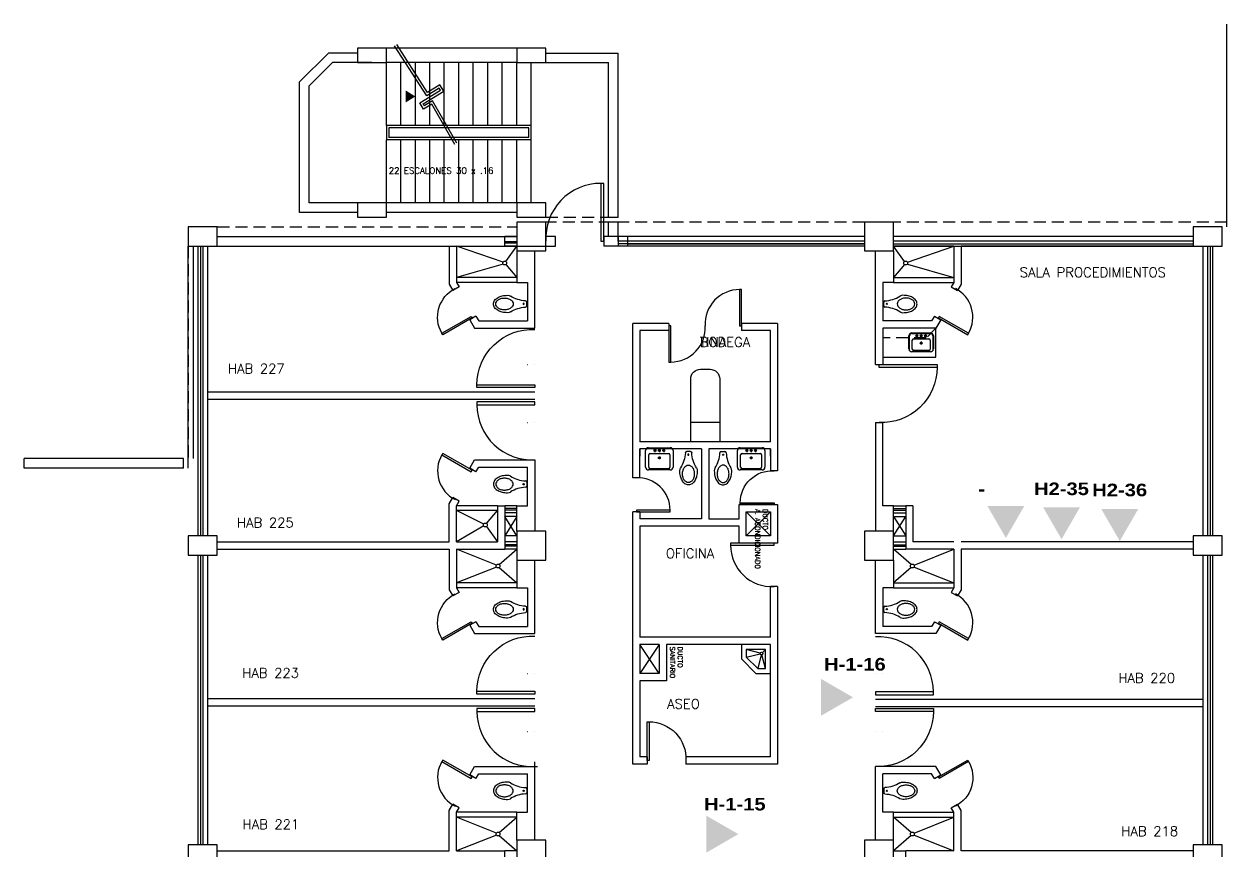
# Model space of a CAD drawing. Header units: metres. Extents: x 51 to 18146, y -212 to 18074.
# Drawn here: x 112.94 to 137.84, y 578.64 to 595.77 of the extents above; entities that cross this region are included whole.
import ezdxf

# ---------------------------------------------------------------- set-up
doc = ezdxf.new("R2010")
doc.units = ezdxf.units.M
doc.linetypes.add('HIDDEN', pattern=[0.375, 0.25, -0.125])
doc.layers.get('0').update_dxf_attribs({"color": 250})
for name, color, linetype in [('AY', 1, 'Continuous'), ('COL', 2, 'Continuous'), ('ETIQUETADO RACK (H)', 3, 'Continuous'), ('ETIQUETAS RACK (G)', 3, 'Continuous'), ('GR', 6, 'Continuous'), ('MU', 1, 'Continuous'), ('NO', 250, 'Continuous'), ('PA', 7, 'Continuous'), ('PU', 1, 'Continuous'), ('SA', 1, 'Continuous'), ('TA', 3, 'Continuous'), ('VE', 5, 'Continuous')]:
    doc.layers.add(name, color=color, linetype=linetype)
doc.layers.get('0').freeze()
doc.styles.add('datos', font='ariblk.ttf', dxfattribs={"height": 300})
doc.styles.add('ROMANS', font='romans', dxfattribs={"height": 0.13})

# ---------------------------------------------------------------- blocks, each defined once
blk = doc.blocks.new('-COL60-')
at = {"color": 0}
blk.add_lwpolyline([(-0.3, 0.3), (-0.3, -0.3), (0.3, -0.3), (0.3, 0.3)], close=True, dxfattribs=at)
blk = doc.blocks.new('P-DE')
at = {"color": 0}
blk.add_lwpolyline([(-0.05, 1), (-0.05, 0), (0, 0), (0, 1), (-0.05, 1, 0.429311), (-1, 0, 3.280951)], format="xyb", dxfattribs=at)
blk = doc.blocks.new('AS-03')
at = {"color": 0}
for p, q in [((-0.218, 0.302), (0.232, 0.302)), ((-0.083, 0.272), (-0.083, 0.212)), ((0.007, 0.272), (0.007, 0.212)), ((0.097, 0.272), (0.097, 0.212)), ((-0.278, -0.098), (-0.278, 0.242)), ((-0.211, -0.103), (-0.211, 0.152)), ((-0.181, 0.182), (0.194, 0.182)), ((-0.053, 0.242), (-0.113, 0.242)), ((0.037, 0.242), (-0.023, 0.242)), ((0.037, 0.092), (-0.023, 0.092)), ((0.007, 0.122), (0.007, 0.062)), ((0.127, 0.242), (0.067, 0.242)), ((0.224, 0.152), (0.224, -0.103)), ((0.292, 0.242), (0.292, -0.098)), ((0.232, -0.158), (-0.218, -0.158)), ((0.194, -0.133), (-0.181, -0.133))]:
    blk.add_line(p, q, dxfattribs=at)
for centre in [(-0.083, 0.242), (0.007, 0.242), (0.097, 0.242), (0.007, 0.092)]:
    blk.add_circle(centre, 0.02, dxfattribs=at)
for centre, radius, start, end in [((-0.218, 0.242), 0.06, 90, 180), ((0.232, 0.242), 0.06, 0, 90), ((-0.181, 0.152), 0.03, 90, 180), ((0.194, 0.152), 0.03, 0, 90), ((-0.218, -0.098), 0.06, 180, 270), ((-0.181, -0.103), 0.03, 180, 270), ((0.194, -0.103), 0.03, 270, 0), ((0.232, -0.098), 0.06, 270, 0)]:
    blk.add_arc(centre, radius, start, end, dxfattribs=at)
blk = doc.blocks.new('AS-21')
at = {"color": 0}
for p, q in [((0.3, 0.6), (0, 0.6)), ((0.259, 0.5), (0.1, 0.5)), ((0.1, 0.5), (0.1, 0.1)), ((0.1, 0.5), (0.177, 0.213)), ((0.192, 0.213), (0.259, 0.5)), ((0.5, 0.259), (0.259, 0.5)), ((0.6, 0.3), (0.3, 0.6)), ((0.5, 0.259), (0.213, 0.191)), ((0.1, 0.1), (0.164, 0.164)), ((0.1, 0.1), (0.5, 0.1)), ((0.213, 0.177), (0.5, 0.1))]:
    blk.add_line(p, q, dxfattribs=at)
for points in [[(0.5, 0.1), (0.5, 0.259)], [(0.6, 0), (0.6, 0.3)]]:
    blk.add_lwpolyline(points, dxfattribs=at)
blk.add_circle((0.185, 0.185), 0.0292, dxfattribs=at)
blk = doc.blocks.new('AS-14')
at = {"color": 0}
blk.add_line((-0.046, 0.483), (0.036, 0.483), dxfattribs=at)
for points in [[(-0.162, 0.158, 0.022879), (-0.17, 0.146, 0.128162), (-0.185, 0.088, 0.055069), (-0.173, -0.023, 0.068879), (-0.14, -0.11, 0.105724), (-0.079, -0.182, 0.165058), (-0.005, -0.207, 0.165058), (0.069, -0.182, 0.105724), (0.13, -0.11, 0.068879), (0.163, -0.023, 0.055069), (0.175, 0.088, 0.128162)], [(0.175, 0.088, 0.128162), (0.16, 0.146, 0.022879), (0.152, 0.158, 0.085166)]]:
    blk.add_lwpolyline(points, format="xyb", dxfattribs=at)
blk.add_lwpolyline([(-0.125, 0.023, 0.068446), (-0.116, -0.049, 0.080596), (-0.09, -0.105, 0.107056), (-0.047, -0.145, 0.138156), (-0.003, -0.158, 0.138156), (0.041, -0.145, 0.107056), (0.083, -0.105, 0.080596), (0.109, -0.049, 0.068446), (0.119, 0.023, 0.068446), (0.109, 0.095, 0.080596), (0.083, 0.151, 0.107056), (0.041, 0.191, 0.138156), (-0.003, 0.203, 0.138156), (-0.047, 0.191, 0.107056), (-0.09, 0.151, 0.080596), (-0.116, 0.095, 0.068446)], format="xyb", close=True, dxfattribs=at)
blk.add_circle((-0.002, 0.42), 0.0125, dxfattribs=at)
for centre, radius, start, end in [((-0.7, 0.487), 0.63, 327.6068, 357.4769), ((-0.046, 0.458), 0.025, 90, 177.4769), ((0.036, 0.458), 0.025, 2.5231, 90), ((0.69, 0.487), 0.63, 182.5231, 212.3932)]:
    blk.add_arc(centre, radius, start, end, dxfattribs=at)
blk = doc.blocks.new('P-IZ')
at = {"color": 0}
blk.add_lwpolyline([(0.05, 1), (0.05, 0), (0, 0), (0, 1), (0.05, 1, -0.429311), (1, 0, -3.280951)], format="xyb", dxfattribs=at)
blk = doc.blocks.new('-MP1')
at = {"color": 0}
for points in [[(0.475, 0.5), (0.475, 0), (0.5, 0), (0.5, 0.5), (0.475, 0.5, 0.429311), (0, 0, 3.280951)], [(-0.475, -0.5), (-0.475, 0), (-0.5, 0), (-0.5, -0.5), (-0.475, -0.5, 0.429311), (0, 0, 3.280951)]]:
    blk.add_lwpolyline(points, format="xyb", dxfattribs=at)
blk = doc.blocks.new('AS-01')
at = {"color": 0}
for p, q in [((-0.246, -0.098), (-0.246, 0.172)), ((-0.233, -0.135), (-0.233, 0.172)), ((-0.186, 0.232), (0.199, 0.232)), ((-0.186, 0.219), (0.199, 0.219)), ((-0.178, -0.103), (-0.178, 0.082)), ((-0.148, 0.112), (0.162, 0.112)), ((-0.053, 0.172), (-0.113, 0.172)), ((-0.083, 0.202), (-0.083, 0.142)), ((0.037, 0.172), (-0.023, 0.172)), ((0.037, 0.022), (-0.023, 0.022)), ((0.007, 0.202), (0.007, 0.142)), ((0.007, 0.052), (0.007, -0.008)), ((0.127, 0.172), (0.067, 0.172)), ((0.097, 0.202), (0.097, 0.142)), ((0.192, 0.082), (0.192, -0.103)), ((0.247, 0.172), (0.247, -0.135)), ((0.259, 0.172), (0.259, -0.098)), ((0.199, -0.158), (-0.186, -0.158)), ((0.162, -0.133), (-0.148, -0.133))]:
    blk.add_line(p, q, dxfattribs=at)
for centre in [(-0.083, 0.172), (0.007, 0.172), (0.007, 0.022), (0.097, 0.172)]:
    blk.add_circle(centre, 0.02, dxfattribs=at)
for centre, radius, start, end in [((-0.186, 0.172), 0.06, 90, 180), ((-0.186, 0.172), 0.0475, 90, 180), ((-0.148, 0.082), 0.03, 90, 180), ((0.162, 0.082), 0.03, 0, 90), ((0.199, 0.172), 0.06, 0, 90), ((0.199, 0.172), 0.0475, 0, 90), ((-0.186, -0.098), 0.06, 180, 270), ((-0.148, -0.103), 0.03, 180, 270), ((0.162, -0.103), 0.03, 270, 0), ((0.199, -0.098), 0.06, 270, 0)]:
    blk.add_arc(centre, radius, start, end, dxfattribs=at)

msp = doc.modelspace()

# ---------------------------------------------------------------- hatches: boundary and pattern name
at = {"layer": 'ETIQUETADO RACK (H)', "transparency": 33554687}
h = msp.add_hatch(color=256, dxfattribs=at)
h.dxf.hatch_style = 1
h.paths.add_polyline_path([(133.268, 585.123), (133.649, 585.784), (132.886, 585.784)])
h = msp.add_hatch(color=256, dxfattribs=at)
h.dxf.hatch_style = 1
h.paths.add_polyline_path([(134.421, 585.097), (134.802, 585.758), (134.039, 585.758)])
h = msp.add_hatch(color=256, dxfattribs=at)
h.dxf.hatch_style = 1
h.paths.add_polyline_path([(135.626, 585.059), (136.007, 585.72), (135.244, 585.72)])
h = msp.add_hatch(color=256, dxfattribs=at)
h.dxf.hatch_style = 1
h.paths.add_polyline_path([(130.104, 581.822), (129.443, 582.204), (129.443, 581.441)])
h = msp.add_hatch(color=256, dxfattribs=at)
h.dxf.hatch_style = 1
h.paths.add_polyline_path([(127.731, 578.989), (127.07, 579.37), (127.07, 578.607)])

# ---------------------------------------------------------------- linework, layer by layer
at = {"layer": 'AY', "color": 0, "linetype": 'HIDDEN'}
for p, q in [((123.744, 591.766), (125.244, 591.766)), ((130.344, 591.666), (123.744, 591.666)), ((137.844, 591.666), (130.944, 591.666)), ((137.844, 591.666), (135.609, 591.666)), ((116.944, 591.566), (123.144, 591.566)), ((116.344, 591.166), (116.344, 586.766))]:
    msp.add_line(p, q, dxfattribs=at)
at = {"layer": 'AY', "color": 0}
for p, q in [((128.394, 585.666), (127.894, 585.166)), ((128.394, 585.166), (127.894, 585.666)), ((123.144, 585.566), (122.894, 585.166)), ((123.144, 585.166), (122.894, 585.566)), ((123.144, 585.566), (122.894, 585.566)), ((130.944, 585.566), (131.194, 585.566)), ((130.944, 585.166), (131.194, 585.566)), ((130.944, 585.566), (131.194, 585.166)), ((123.144, 585.166), (122.894, 585.166)), ((130.944, 585.166), (131.194, 585.166)), ((126.094, 582.316), (125.694, 582.916)), ((126.094, 582.916), (125.694, 582.316))]:
    msp.add_line(p, q, dxfattribs=at)
at = {"layer": 'COL', "color": 15}
for points in [[(119.844, 595.266), (119.844, 594.966), (120.444, 594.966), (120.444, 595.266)], [(119.844, 595.266), (119.844, 594.966), (120.444, 594.966), (120.444, 595.266)], [(119.844, 595.266), (119.844, 594.966), (120.444, 594.966), (120.444, 595.266)], [(119.844, 595.266), (119.844, 594.966), (120.444, 594.966), (120.444, 595.266)], [(123.144, 595.266), (123.144, 594.966), (123.744, 594.966), (123.744, 595.266)], [(123.144, 595.266), (123.144, 594.966), (123.744, 594.966), (123.744, 595.266)], [(123.144, 595.266), (123.144, 594.966), (123.744, 594.966), (123.744, 595.266)], [(123.144, 595.266), (123.144, 594.966), (123.744, 594.966), (123.744, 595.266)], [(119.844, 592.066), (119.844, 591.766), (120.444, 591.766), (120.444, 592.066)], [(119.844, 592.066), (119.844, 591.766), (120.444, 591.766), (120.444, 592.066)], [(123.144, 592.066), (123.144, 591.766), (123.744, 591.766), (123.744, 592.066)], [(123.144, 592.066), (123.144, 591.766), (123.744, 591.766), (123.744, 592.066)], [(123.744, 591.166), (123.744, 591.666), (123.144, 591.666), (123.144, 591.166)], [(116.344, 591.566), (116.344, 591.166), (116.944, 591.166), (116.944, 591.566)], [(116.344, 591.566), (116.344, 591.166), (116.944, 591.166), (116.944, 591.566)], [(116.344, 591.566), (116.344, 591.166), (116.944, 591.166), (116.944, 591.566)], [(116.344, 591.566), (116.344, 591.166), (116.944, 591.166), (116.944, 591.566)], [(137.144, 591.566), (137.144, 591.166), (137.744, 591.166), (137.744, 591.566)], [(137.144, 591.566), (137.144, 591.166), (137.744, 591.166), (137.744, 591.566)], [(137.144, 591.566), (137.144, 591.166), (137.744, 591.166), (137.744, 591.566)], [(137.144, 591.566), (137.144, 591.166), (137.744, 591.166), (137.744, 591.566)], [(116.344, 585.166), (116.344, 584.766), (116.944, 584.766), (116.944, 585.166)], [(137.144, 585.166), (137.144, 584.766), (137.744, 584.766), (137.744, 585.166)], [(116.344, 578.766), (116.344, 578.366), (116.944, 578.366), (116.944, 578.766)], [(137.144, 578.766), (137.144, 578.366), (137.744, 578.366), (137.744, 578.766)]]:
    msp.add_lwpolyline(points, close=True, dxfattribs=at)
at = {"layer": 'GR', "color": 15}
for p, q in [((120.444, 593.666), (120.444, 594.966)), ((120.444, 593.666), (120.444, 594.966)), ((120.444, 593.666), (120.444, 594.966)), ((120.444, 593.666), (120.444, 594.966)), ((120.744, 593.666), (120.744, 594.966)), ((120.744, 593.666), (120.744, 594.966)), ((120.744, 593.666), (120.744, 594.966)), ((120.744, 593.666), (120.744, 594.966)), ((121.044, 593.666), (121.044, 594.966)), ((121.044, 593.666), (121.044, 594.966)), ((121.044, 593.666), (121.044, 594.966)), ((121.044, 593.666), (121.044, 594.966)), ((121.344, 593.666), (121.344, 594.966)), ((121.344, 593.666), (121.344, 594.966)), ((121.344, 593.666), (121.344, 594.966)), ((121.344, 593.666), (121.344, 594.966)), ((121.644, 593.666), (121.644, 594.966)), ((121.644, 593.666), (121.644, 594.966)), ((121.644, 593.666), (121.644, 594.966)), ((121.644, 593.666), (121.644, 594.966)), ((121.944, 593.666), (121.944, 594.966)), ((121.944, 593.666), (121.944, 594.966)), ((121.944, 593.666), (121.944, 594.966)), ((121.944, 593.666), (121.944, 594.966)), ((122.244, 593.666), (122.244, 594.966)), ((122.244, 593.666), (122.244, 594.966)), ((122.244, 593.666), (122.244, 594.966)), ((122.244, 593.666), (122.244, 594.966)), ((122.544, 593.666), (122.544, 594.966)), ((122.544, 593.666), (122.544, 594.966)), ((122.544, 593.666), (122.544, 594.966)), ((122.544, 593.666), (122.544, 594.966)), ((122.844, 593.666), (122.844, 594.966)), ((122.844, 593.666), (122.844, 594.966)), ((122.844, 593.666), (122.844, 594.966)), ((122.844, 593.666), (122.844, 594.966)), ((123.144, 593.666), (123.144, 594.966)), ((123.144, 593.666), (123.144, 594.966)), ((123.144, 593.666), (123.144, 594.966)), ((123.144, 593.666), (123.144, 594.966)), ((123.444, 593.666), (123.444, 594.966)), ((123.444, 593.666), (123.444, 594.966)), ((123.444, 593.666), (123.444, 594.966)), ((123.444, 593.666), (123.444, 594.966)), ((120.444, 592.066), (120.444, 593.366)), ((120.444, 592.066), (120.444, 593.366)), ((120.444, 592.066), (120.444, 593.366)), ((120.444, 592.066), (120.444, 593.366)), ((120.744, 592.066), (120.744, 593.366)), ((120.744, 592.066), (120.744, 593.366)), ((120.744, 592.066), (120.744, 593.366)), ((120.744, 592.066), (120.744, 593.366)), ((121.044, 592.066), (121.044, 593.366)), ((121.044, 592.066), (121.044, 593.366)), ((121.044, 592.066), (121.044, 593.366)), ((121.044, 592.066), (121.044, 593.366)), ((121.344, 592.066), (121.344, 593.366)), ((121.344, 592.066), (121.344, 593.366)), ((121.344, 592.066), (121.344, 593.366)), ((121.344, 592.066), (121.344, 593.366)), ((121.644, 592.066), (121.644, 593.366)), ((121.644, 592.066), (121.644, 593.366)), ((121.644, 592.066), (121.644, 593.366)), ((121.644, 592.066), (121.644, 593.366)), ((121.944, 592.066), (121.944, 593.366)), ((121.944, 592.066), (121.944, 593.366)), ((121.944, 592.066), (121.944, 593.366)), ((121.944, 592.066), (121.944, 593.366)), ((122.244, 592.066), (122.244, 593.366)), ((122.244, 592.066), (122.244, 593.366)), ((122.244, 592.066), (122.244, 593.366)), ((122.244, 592.066), (122.244, 593.366)), ((122.544, 592.066), (122.544, 593.366)), ((122.544, 592.066), (122.544, 593.366)), ((122.544, 592.066), (122.544, 593.366)), ((122.544, 592.066), (122.544, 593.366)), ((122.844, 592.066), (122.844, 593.366)), ((122.844, 592.066), (122.844, 593.366)), ((122.844, 592.066), (122.844, 593.366)), ((122.844, 592.066), (122.844, 593.366)), ((123.144, 592.066), (123.144, 593.366)), ((123.144, 592.066), (123.144, 593.366)), ((123.144, 592.066), (123.144, 593.366)), ((123.144, 592.066), (123.144, 593.366)), ((123.444, 592.066), (123.444, 593.366)), ((123.444, 592.066), (123.444, 593.366)), ((123.444, 592.066), (123.444, 593.366)), ((123.444, 592.066), (123.444, 593.366))]:
    msp.add_line(p, q, dxfattribs=at)
for points in [[(121.86, 593.271), (121.384, 594.109), (121.214, 594.005), (121.136, 594.133), (121.562, 594.394), (121.536, 594.437), (121.28, 594.28), (120.616, 595.316)], [(121.86, 593.271), (121.384, 594.109), (121.214, 594.005), (121.136, 594.133), (121.562, 594.394), (121.536, 594.437), (121.28, 594.28), (120.616, 595.316)], [(121.86, 593.271), (121.384, 594.109), (121.214, 594.005), (121.136, 594.133), (121.562, 594.394), (121.536, 594.437), (121.28, 594.28), (120.616, 595.316)], [(121.86, 593.271), (121.384, 594.109), (121.214, 594.005), (121.136, 594.133), (121.562, 594.394), (121.536, 594.437), (121.28, 594.28), (120.616, 595.316)], [(121.903, 593.298), (121.401, 594.178), (121.23, 594.073), (121.204, 594.116), (121.631, 594.377), (121.552, 594.505), (121.296, 594.349), (120.658, 595.343)], [(121.903, 593.298), (121.401, 594.178), (121.23, 594.073), (121.204, 594.116), (121.631, 594.377), (121.552, 594.505), (121.296, 594.349), (120.658, 595.343)], [(121.903, 593.298), (121.401, 594.178), (121.23, 594.073), (121.204, 594.116), (121.631, 594.377), (121.552, 594.505), (121.296, 594.349), (120.658, 595.343)], [(121.903, 593.298), (121.401, 594.178), (121.23, 594.073), (121.204, 594.116), (121.631, 594.377), (121.552, 594.505), (121.296, 594.349), (120.658, 595.343)]]:
    msp.add_lwpolyline(points, dxfattribs=at)
msp.add_lwpolyline([(123.444, 592.566, 0, 0, 0), (119.844, 592.566, 0, 0, 0), (119.844, 594.266, 0, 0, 0), (121.044, 594.266, 0, 0.25, 0), (120.844, 594.266, 0.25, 0.25, 0)], format="xyseb", dxfattribs=at)
msp.add_lwpolyline([(123.444, 592.566, 0, 0, 0), (119.844, 592.566, 0, 0, 0), (119.844, 594.266, 0, 0, 0), (121.044, 594.266, 0, 0.25, 0), (120.844, 594.266, 0.25, 0.25, 0)], format="xyseb", dxfattribs=at)
msp.add_lwpolyline([(123.444, 592.566, 0, 0, 0), (119.844, 592.566, 0, 0, 0), (119.844, 594.266, 0, 0, 0), (121.044, 594.266, 0, 0.25, 0), (120.844, 594.266, 0.25, 0.25, 0)], format="xyseb", dxfattribs=at)
msp.add_lwpolyline([(123.444, 592.566, 0, 0, 0), (119.844, 592.566, 0, 0, 0), (119.844, 594.266, 0, 0, 0), (121.044, 594.266, 0, 0.25, 0), (120.844, 594.266, 0.25, 0.25, 0)], format="xyseb", dxfattribs=at)
at = {"layer": 'MU', "color": 0}
for p, q in [((131.819, 588.866), (131.819, 589.466)), ((130.719, 588.866), (131.819, 588.866))]:
    msp.add_line(p, q, dxfattribs=at)
at = {"layer": 'MU', "color": 15, "linetype": 'HIDDEN'}
msp.add_lwpolyline([(131.82, 589.466), (131.62, 589.266), (130.719, 589.266)], dxfattribs=at)
at = {"layer": 'NO'}
for p, q in [((123.519, 588.14), (116.744, 588.14)), ((123.519, 587.99), (116.744, 587.99)), ((123.519, 581.79), (116.744, 581.79)), ((130.569, 581.781), (137.344, 581.781)), ((123.519, 581.64), (116.744, 581.64)), ((130.569, 581.631), (137.344, 581.631))]:
    msp.add_line(p, q, dxfattribs=at)
at = {"layer": 'PA', "color": 0}
for p, q in [((123.144, 595.266), (120.444, 595.266)), ((123.144, 595.266), (120.444, 595.266)), ((123.144, 594.966), (120.444, 594.966)), ((123.144, 594.966), (120.444, 594.966)), ((123.144, 594.966), (120.444, 594.966)), ((123.144, 594.966), (120.444, 594.966)), ((137.844, 591.566), (137.844, 593.216)), ((137.844, 591.566), (137.844, 593.216)), ((123.144, 592.066), (120.444, 592.066)), ((123.144, 592.066), (120.444, 592.066)), ((123.144, 591.866), (120.444, 591.866)), ((123.144, 591.866), (120.444, 591.866)), ((116.944, 591.366), (122.894, 591.366)), ((116.944, 591.366), (122.894, 591.366)), ((116.944, 591.166), (121.744, 591.166)), ((116.944, 591.166), (121.744, 591.166)), ((121.744, 591.166), (121.744, 590.376)), ((121.894, 591.166), (122.894, 591.166)), ((121.894, 591.166), (123.144, 591.166)), ((121.894, 591.166), (122.894, 591.166)), ((121.894, 591.166), (121.894, 590.416)), ((121.894, 591.166), (122.894, 591.166)), ((121.894, 591.166), (123.144, 591.166)), ((121.894, 591.166), (122.894, 591.166)), ((122.044, 591.166), (123.144, 591.166)), ((122.044, 591.166), (123.144, 591.166)), ((122.894, 591.365), (122.894, 591.366)), ((122.894, 591.365), (122.894, 591.366)), ((122.894, 591.166), (122.894, 591.365)), ((122.894, 591.166), (122.894, 591.365)), ((122.894, 591.166), (123.144, 591.166)), ((122.894, 591.166), (123.144, 591.166)), ((122.894, 591.166), (123.144, 591.166)), ((122.894, 591.166), (123.144, 591.166)), ((122.894, 591.166), (123.144, 591.166)), ((122.894, 591.166), (123.144, 591.166)), ((122.894, 591.166), (122.894, 591.166)), ((122.894, 591.166), (123.144, 591.166)), ((122.894, 591.166), (123.144, 591.166)), ((122.894, 591.166), (123.144, 591.166)), ((122.894, 591.166), (123.144, 591.166)), ((122.894, 591.166), (123.144, 591.166)), ((122.894, 591.166), (123.144, 591.166)), ((122.894, 591.166), (122.894, 591.166)), ((123.944, 591.366), (123.744, 591.366)), ((123.744, 591.166), (123.944, 591.166)), ((123.944, 591.166), (123.944, 591.366)), ((125.244, 591.366), (124.944, 591.366)), ((124.944, 591.366), (124.944, 591.166)), ((125.244, 591.366), (124.944, 591.366)), ((124.944, 591.366), (124.944, 591.166)), ((125.244, 591.166), (124.944, 591.166)), ((125.244, 591.166), (124.944, 591.166)), ((125.244, 591.366), (125.244, 591.166)), ((125.244, 591.366), (125.244, 591.166)), ((137.144, 591.366), (130.944, 591.366)), ((137.144, 591.366), (130.944, 591.366)), ((132.044, 591.166), (130.944, 591.166)), ((132.194, 591.166), (130.944, 591.166)), ((132.044, 591.166), (130.944, 591.166)), ((132.194, 591.166), (130.944, 591.166)), ((132.194, 591.166), (131.194, 591.166)), ((132.194, 591.166), (131.194, 591.166)), ((132.194, 591.166), (131.195, 591.166)), ((132.194, 591.166), (131.195, 591.166)), ((132.194, 591.166), (132.194, 590.416)), ((137.144, 591.166), (132.344, 591.166)), ((132.344, 591.166), (132.344, 590.376)), ((137.144, 591.166), (132.344, 591.166)), ((123.144, 591.066), (123.144, 590.766)), ((123.144, 590.941), (123.144, 590.416)), ((123.519, 589.466), (123.519, 591.066)), ((130.569, 588.716), (130.569, 591.066)), ((130.944, 591.066), (130.944, 590.416)), ((121.894, 590.416), (121.949, 590.321)), ((123.145, 590.416), (123.369, 590.416)), ((123.369, 590.415), (123.369, 589.616)), ((130.719, 590.415), (130.719, 589.616)), ((130.944, 590.416), (130.72, 590.416)), ((132.194, 590.416), (132.139, 590.321)), ((121.744, 590.376), (121.819, 590.246)), ((121.949, 590.321), (121.819, 590.246)), ((132.139, 590.321), (132.269, 590.246)), ((132.344, 590.376), (132.269, 590.246)), ((122.299, 589.714), (122.169, 589.639)), ((122.169, 589.639), (122.27, 589.466)), ((122.299, 589.714), (122.356, 589.616)), ((131.789, 589.714), (131.732, 589.616)), ((131.789, 589.714), (131.919, 589.639)), ((131.919, 589.639), (131.819, 589.466)), ((122.27, 589.466), (123.519, 589.466)), ((122.356, 589.616), (123.369, 589.616)), ((123.369, 589.616), (123.369, 589.616)), ((123.369, 589.466), (123.369, 589.465)), ((126.294, 589.566), (125.544, 589.566)), ((125.544, 586.366), (125.544, 589.566)), ((126.294, 589.416), (125.694, 589.416)), ((125.694, 589.416), (125.694, 587.116)), ((126.294, 589.566), (126.294, 589.416)), ((127.794, 589.566), (127.794, 589.416)), ((128.544, 589.566), (127.794, 589.566)), ((128.394, 589.416), (127.794, 589.416)), ((128.394, 587.116), (128.394, 589.416)), ((128.544, 589.566), (128.544, 586.516)), ((130.719, 589.616), (130.72, 589.616)), ((130.72, 589.466), (130.719, 589.465)), ((130.719, 589.465), (130.719, 588.716)), ((131.732, 589.616), (130.72, 589.616)), ((131.819, 589.466), (130.72, 589.466)), ((123.369, 588.716), (123.37, 588.716)), ((123.519, 588.716), (123.519, 588.716)), ((130.57, 588.716), (130.569, 588.716)), ((130.57, 588.716), (130.719, 588.716)), ((130.719, 588.716), (130.719, 588.716)), ((123.369, 587.515), (123.37, 587.516)), ((123.519, 587.516), (123.519, 587.515)), ((130.57, 587.516), (130.569, 587.515)), ((130.569, 587.515), (130.569, 585.266)), ((130.57, 587.516), (130.719, 587.516)), ((130.719, 587.515), (130.719, 587.516)), ((130.719, 586.591), (130.719, 587.515)), ((128.394, 587.116), (125.694, 587.116)), ((126.969, 586.966), (125.694, 586.966)), ((126.969, 586.966), (125.694, 586.966)), ((125.694, 586.366), (125.694, 586.966)), ((125.694, 586.966), (125.694, 586.816)), ((126.969, 586.966), (126.969, 585.516)), ((127.119, 586.966), (127.119, 585.516)), ((128.394, 586.966), (127.119, 586.966)), ((128.394, 586.966), (127.119, 586.966)), ((128.394, 586.816), (128.394, 586.966)), ((128.394, 586.966), (128.394, 586.516)), ((116.244, 586.766), (112.944, 586.766)), ((112.944, 586.566), (112.944, 586.766)), ((116.244, 586.766), (113.922, 586.766)), ((116.244, 586.566), (116.244, 586.766)), ((116.344, 586.566), (116.344, 586.766)), ((122.169, 586.567), (122.27, 586.741)), ((122.27, 586.741), (123.519, 586.741)), ((123.519, 586.741), (123.519, 585.266)), ((116.244, 586.566), (112.944, 586.566)), ((116.244, 586.566), (113.922, 586.566)), ((122.299, 586.492), (122.169, 586.567)), ((122.299, 586.492), (122.356, 586.591)), ((122.356, 586.591), (123.369, 586.591)), ((123.369, 585.791), (123.369, 586.591)), ((128.544, 586.516), (128.394, 586.516)), ((130.719, 585.791), (130.719, 586.591)), ((125.694, 586.366), (125.544, 586.366)), ((125.544, 586.366), (125.544, 586.366)), ((121.744, 585.831), (121.819, 585.961)), ((121.949, 585.886), (121.819, 585.961)), ((121.744, 585.041), (121.744, 585.831)), ((121.894, 585.791), (121.949, 585.886)), ((121.894, 585.041), (121.894, 585.791)), ((122.744, 585.791), (122.744, 585.041)), ((122.744, 585.791), (122.894, 585.791)), ((122.894, 585.791), (122.894, 584.891)), ((123.144, 585.266), (123.144, 585.791)), ((123.144, 585.791), (123.369, 585.791)), ((123.369, 585.791), (123.369, 585.791)), ((125.544, 580.441), (125.544, 585.666)), ((125.69, 585.666), (125.544, 585.666)), ((125.69, 585.666), (125.69, 585.516)), ((127.744, 585.516), (127.744, 585.816)), ((127.744, 585.816), (128.544, 585.816)), ((127.894, 585.166), (127.894, 585.666)), ((127.894, 585.666), (128.394, 585.666)), ((128.394, 585.666), (128.394, 585.166)), ((128.544, 585.816), (128.544, 585.016)), ((130.719, 585.791), (130.72, 585.791)), ((130.944, 585.791), (130.72, 585.791)), ((130.944, 585.266), (130.944, 585.791)), ((131.194, 585.791), (131.194, 584.891)), ((131.344, 585.791), (131.194, 585.791)), ((131.344, 585.791), (131.344, 585.041)), ((126.969, 585.516), (125.69, 585.516)), ((127.119, 585.516), (127.744, 585.516)), ((127.744, 585.366), (125.694, 585.366)), ((125.694, 585.366), (125.694, 583.066)), ((127.744, 585.016), (127.744, 585.366)), ((128.394, 585.166), (127.894, 585.166)), ((116.944, 585.041), (121.744, 585.041)), ((116.944, 585.041), (121.744, 585.041)), ((121.894, 585.041), (122.744, 585.041)), ((121.894, 585.041), (122.744, 585.041)), ((128.544, 585.016), (127.744, 585.016)), ((132.194, 585.041), (131.344, 585.041)), ((132.194, 585.041), (131.344, 585.041)), ((137.144, 585.041), (132.344, 585.041)), ((137.144, 585.041), (132.344, 585.041)), ((116.944, 584.891), (121.744, 584.891)), ((121.744, 584.891), (121.744, 584.051)), ((121.894, 584.891), (121.894, 584.091)), ((121.894, 584.891), (122.894, 584.891)), ((123.144, 584.666), (123.144, 584.091)), ((123.519, 583.141), (123.519, 584.666)), ((130.569, 583.141), (130.569, 584.666)), ((130.944, 584.666), (130.944, 584.091)), ((132.194, 584.891), (131.194, 584.891)), ((132.194, 584.891), (132.194, 584.091)), ((137.144, 584.891), (132.344, 584.891)), ((132.344, 584.891), (132.344, 584.051)), ((121.744, 584.051), (121.819, 583.921)), ((121.949, 583.996), (121.819, 583.921)), ((121.894, 584.091), (121.949, 583.996)), ((123.144, 584.091), (123.369, 584.091)), ((123.369, 584.091), (123.369, 583.291)), ((128.544, 584.116), (128.394, 584.116)), ((128.394, 583.066), (128.394, 584.116)), ((128.544, 584.116), (128.544, 580.441)), ((130.719, 584.091), (130.719, 583.291)), ((130.944, 584.091), (130.719, 584.091)), ((132.194, 584.091), (132.139, 583.996)), ((132.139, 583.996), (132.269, 583.921)), ((132.344, 584.051), (132.269, 583.921)), ((122.299, 583.389), (122.169, 583.314)), ((122.169, 583.314), (122.27, 583.141)), ((122.299, 583.389), (122.356, 583.291)), ((122.356, 583.291), (123.369, 583.291)), ((123.369, 583.291), (123.369, 583.291)), ((130.719, 583.291), (130.72, 583.291)), ((131.732, 583.291), (130.72, 583.291)), ((131.789, 583.389), (131.732, 583.291)), ((131.789, 583.389), (131.919, 583.314)), ((131.919, 583.314), (131.819, 583.141)), ((122.27, 583.141), (123.519, 583.141)), ((123.369, 583.141), (123.369, 583.14)), ((128.394, 583.066), (125.694, 583.066)), ((125.694, 582.916), (125.694, 582.316)), ((126.094, 582.916), (125.694, 582.916)), ((126.094, 582.916), (126.094, 582.316)), ((126.244, 582.916), (126.244, 582.166)), ((128.394, 582.916), (126.244, 582.916)), ((128.394, 580.591), (128.394, 582.916)), ((131.819, 583.141), (130.569, 583.141)), ((130.72, 583.141), (130.719, 583.14)), ((123.369, 582.316), (123.37, 582.316)), ((123.369, 582.316), (123.37, 582.316)), ((123.519, 582.316), (123.519, 582.316)), ((123.519, 582.316), (123.519, 582.316)), ((126.094, 582.316), (125.694, 582.316)), ((125.694, 582.166), (125.694, 580.591)), ((126.244, 582.166), (125.694, 582.166)), ((130.57, 582.316), (130.569, 582.316)), ((130.57, 582.316), (130.569, 582.316)), ((130.719, 582.316), (130.719, 582.316)), ((130.719, 582.316), (130.719, 582.316)), ((123.369, 581.115), (123.37, 581.116)), ((123.369, 581.115), (123.37, 581.116)), ((123.519, 581.116), (123.519, 581.115)), ((123.519, 581.116), (123.519, 581.115)), ((130.57, 581.116), (130.569, 581.115)), ((130.57, 581.116), (130.569, 581.115)), ((130.719, 581.115), (130.719, 581.116)), ((130.719, 581.115), (130.719, 581.116)), ((123.519, 578.866), (123.519, 580.484)), ((125.844, 580.441), (125.544, 580.441)), ((125.844, 580.591), (125.694, 580.591)), ((125.844, 580.591), (125.844, 580.441)), ((126.644, 580.591), (126.644, 580.441)), ((128.394, 580.591), (126.644, 580.591)), ((128.544, 580.441), (126.644, 580.441)), ((122.169, 580.217), (122.27, 580.391)), ((122.299, 580.142), (122.169, 580.217)), ((122.27, 580.391), (123.576, 580.391)), ((122.299, 580.142), (122.356, 580.241)), ((122.356, 580.241), (123.369, 580.241)), ((123.369, 580.391), (123.369, 580.391)), ((123.369, 580.24), (123.369, 580.241)), ((123.369, 579.441), (123.369, 580.24)), ((131.819, 580.391), (130.569, 580.391)), ((130.569, 578.866), (130.569, 580.391)), ((130.72, 580.391), (130.719, 580.391)), ((130.719, 580.24), (130.72, 580.241)), ((130.719, 579.441), (130.719, 580.24)), ((131.732, 580.241), (130.72, 580.241)), ((131.789, 580.142), (131.732, 580.241)), ((131.789, 580.142), (131.919, 580.217)), ((131.919, 580.217), (131.819, 580.391)), ((121.744, 579.481), (121.819, 579.611)), ((121.744, 578.641), (121.744, 579.481)), ((121.949, 579.536), (121.819, 579.611)), ((121.894, 579.441), (121.949, 579.536)), ((121.894, 578.641), (121.894, 579.441)), ((123.144, 578.866), (123.144, 579.441)), ((123.144, 579.441), (123.369, 579.441)), ((130.944, 579.441), (130.719, 579.441)), ((130.944, 578.866), (130.944, 579.441)), ((132.139, 579.536), (132.269, 579.611)), ((132.194, 579.441), (132.139, 579.536)), ((132.194, 578.641), (132.194, 579.441)), ((132.344, 579.481), (132.269, 579.611)), ((132.344, 578.641), (132.344, 579.481)), ((116.944, 578.641), (121.744, 578.641)), ((121.894, 578.641), (122.894, 578.641)), ((122.894, 577.691), (122.894, 578.641)), ((132.194, 578.641), (131.194, 578.641)), ((131.194, 577.691), (131.194, 578.641)), ((137.144, 578.641), (132.344, 578.641))]:
    msp.add_line(p, q, dxfattribs=at)
at = {"layer": 'PA', "color": 0, "linetype": 'Continuous'}
for p, q in [((116.944, 591.366), (123.144, 591.366)), ((116.944, 591.166), (123.144, 591.166))]:
    msp.add_line(p, q, dxfattribs=at)
at = {"layer": 'SA', "color": 15}
for p, q in [((122.86, 590.836), (121.894, 591.166)), ((122.918, 590.848), (123.144, 591.166)), ((131.171, 590.848), (130.944, 591.166)), ((131.229, 590.836), (132.194, 591.166)), ((122.86, 590.796), (121.894, 590.516)), ((122.918, 590.783), (123.144, 590.516)), ((131.171, 590.783), (130.944, 590.516)), ((131.229, 590.796), (132.194, 590.516)), ((122.744, 590.516), (121.894, 590.516)), ((123.144, 590.516), (121.894, 590.516)), ((122.744, 590.416), (121.894, 590.416)), ((123.144, 590.416), (121.894, 590.416)), ((130.944, 590.516), (132.194, 590.516)), ((130.944, 590.416), (132.194, 590.416)), ((131.344, 590.516), (132.194, 590.516)), ((131.344, 590.416), (132.194, 590.416)), ((127.344, 587.516), (126.744, 587.516)), ((127.344, 587.516), (126.744, 587.516)), ((122.744, 585.791), (121.894, 585.791)), ((122.744, 585.791), (121.894, 585.791)), ((122.744, 585.691), (121.894, 585.691)), ((122.46, 585.411), (121.894, 585.691)), ((122.744, 585.691), (121.894, 585.691)), ((122.46, 585.411), (121.894, 585.691)), ((122.518, 585.423), (122.744, 585.691)), ((122.518, 585.423), (122.744, 585.691)), ((122.46, 585.371), (121.894, 585.041)), ((122.46, 585.371), (121.894, 585.041)), ((122.518, 585.358), (122.744, 585.041)), ((122.518, 585.358), (122.744, 585.041)), ((122.722, 584.561), (121.894, 584.891)), ((122.722, 584.561), (121.894, 584.891)), ((122.78, 584.573), (123.144, 584.891)), ((122.78, 584.573), (123.144, 584.891)), ((131.309, 584.573), (130.944, 584.891)), ((131.309, 584.573), (130.944, 584.891)), ((131.367, 584.561), (132.194, 584.891)), ((131.367, 584.561), (132.194, 584.891)), ((122.722, 584.521), (121.894, 584.191)), ((122.722, 584.521), (121.894, 584.191)), ((122.78, 584.508), (123.144, 584.191)), ((122.78, 584.508), (123.144, 584.191)), ((131.309, 584.508), (130.944, 584.191)), ((131.309, 584.508), (130.944, 584.191)), ((131.367, 584.521), (132.194, 584.191)), ((131.367, 584.521), (132.194, 584.191)), ((123.144, 584.191), (121.894, 584.191)), ((123.144, 584.191), (121.894, 584.191)), ((130.944, 584.191), (132.194, 584.191)), ((130.944, 584.191), (132.194, 584.191)), ((123.144, 584.091), (121.894, 584.091)), ((123.144, 584.091), (121.894, 584.091)), ((130.944, 584.091), (132.194, 584.091)), ((130.944, 584.091), (132.194, 584.091)), ((123.144, 579.441), (121.894, 579.441)), ((123.144, 579.441), (121.894, 579.441)), ((130.944, 579.441), (132.194, 579.441)), ((130.944, 579.441), (132.194, 579.441)), ((123.144, 579.341), (121.894, 579.341)), ((122.722, 579.011), (121.894, 579.341)), ((123.144, 579.341), (121.894, 579.341)), ((122.722, 579.011), (121.894, 579.341)), ((122.78, 579.023), (123.144, 579.341)), ((122.78, 579.023), (123.144, 579.341)), ((131.309, 579.023), (130.944, 579.341)), ((130.944, 579.341), (132.194, 579.341)), ((130.944, 579.341), (132.194, 579.341)), ((131.309, 579.023), (130.944, 579.341)), ((131.367, 579.011), (132.194, 579.341)), ((131.367, 579.011), (132.194, 579.341)), ((122.722, 578.971), (121.894, 578.641)), ((122.722, 578.971), (121.894, 578.641)), ((122.78, 578.958), (123.144, 578.641)), ((122.78, 578.958), (123.144, 578.641)), ((131.309, 578.958), (130.944, 578.641)), ((131.309, 578.958), (130.944, 578.641)), ((131.367, 578.971), (132.194, 578.641)), ((131.367, 578.971), (132.194, 578.641))]:
    msp.add_line(p, q, dxfattribs=at)
msp.add_lwpolyline([(127.344, 587.116), (126.744, 587.116), (126.744, 588.416, -0.414214), (126.944, 588.616), (127.144, 588.616, -0.414214), (127.344, 588.416)], format="xyb", close=True, dxfattribs=at)
msp.add_lwpolyline([(127.344, 587.116), (126.744, 587.116), (126.744, 588.416, -0.414214), (126.944, 588.616), (127.144, 588.616, -0.414214), (127.344, 588.416)], format="xyb", close=True, dxfattribs=at)
for centre in [(122.894, 590.816), (131.194, 590.816), (122.494, 585.391), (122.494, 585.391), (122.756, 584.541), (122.756, 584.541), (131.332, 584.541), (131.332, 584.541), (122.756, 578.991), (122.756, 578.991), (131.332, 578.991), (131.332, 578.991)]:
    msp.add_circle(centre, 0.04, dxfattribs=at)
at = {"layer": 'TA', "color": 0}
for p, q in [((119.244, 595.166), (118.644, 594.566)), ((119.244, 595.166), (118.644, 594.566)), ((119.244, 595.166), (118.644, 594.566)), ((119.244, 595.166), (118.644, 594.566)), ((119.844, 595.166), (119.244, 595.166)), ((119.844, 595.166), (119.244, 595.166)), ((123.744, 595.166), (125.244, 595.166)), ((123.744, 595.166), (125.244, 595.166)), ((125.244, 591.766), (125.244, 595.166)), ((125.244, 591.766), (125.244, 595.166)), ((125.244, 591.766), (125.244, 595.166)), ((125.244, 591.766), (125.244, 595.166)), ((119.327, 594.966), (118.844, 594.483)), ((119.327, 594.966), (118.844, 594.483)), ((119.327, 594.966), (118.844, 594.483)), ((119.327, 594.966), (118.844, 594.483)), ((120.144, 594.966), (119.327, 594.966)), ((120.144, 594.966), (119.327, 594.966)), ((120.144, 594.966), (119.327, 594.966)), ((120.144, 594.966), (119.327, 594.966)), ((123.744, 594.966), (125.044, 594.966)), ((123.744, 594.966), (125.044, 594.966)), ((123.744, 594.966), (125.044, 594.966)), ((123.744, 594.966), (125.044, 594.966)), ((125.044, 591.766), (125.044, 594.966)), ((125.044, 591.766), (125.044, 594.966)), ((125.044, 591.766), (125.044, 594.966)), ((125.044, 591.766), (125.044, 594.966)), ((118.644, 591.866), (118.644, 594.566)), ((118.644, 591.866), (118.644, 594.566)), ((118.644, 591.866), (118.644, 594.566)), ((118.644, 591.866), (118.644, 594.566)), ((118.844, 592.066), (118.844, 594.483)), ((118.844, 592.066), (118.844, 594.483)), ((118.844, 592.066), (118.844, 594.483)), ((118.844, 592.066), (118.844, 594.483)), ((123.444, 593.666), (120.444, 593.666)), ((120.444, 593.666), (120.444, 593.366)), ((123.444, 593.666), (120.444, 593.666)), ((120.444, 593.666), (120.444, 593.366)), ((123.444, 593.666), (120.444, 593.666)), ((120.444, 593.666), (120.444, 593.366)), ((123.444, 593.666), (120.444, 593.666)), ((120.444, 593.666), (120.444, 593.366)), ((123.444, 593.366), (123.444, 593.666)), ((123.444, 593.366), (123.444, 593.666)), ((123.444, 593.366), (123.444, 593.666)), ((123.444, 593.366), (123.444, 593.666)), ((123.394, 593.616), (120.494, 593.616)), ((120.494, 593.616), (120.494, 593.416)), ((123.394, 593.616), (120.494, 593.616)), ((120.494, 593.616), (120.494, 593.416)), ((123.394, 593.616), (120.494, 593.616)), ((120.494, 593.616), (120.494, 593.416)), ((123.394, 593.616), (120.494, 593.616)), ((120.494, 593.616), (120.494, 593.416)), ((123.394, 593.416), (120.494, 593.416)), ((123.394, 593.416), (120.494, 593.416)), ((123.394, 593.416), (120.494, 593.416)), ((123.394, 593.416), (120.494, 593.416)), ((123.394, 593.416), (123.394, 593.616)), ((123.394, 593.416), (123.394, 593.616)), ((123.394, 593.416), (123.394, 593.616)), ((123.394, 593.416), (123.394, 593.616)), ((123.444, 593.366), (120.444, 593.366)), ((123.444, 593.366), (120.444, 593.366)), ((123.444, 593.366), (120.444, 593.366)), ((123.444, 593.366), (120.444, 593.366)), ((120.144, 592.066), (118.844, 592.066)), ((120.144, 592.066), (118.844, 592.066)), ((119.844, 591.866), (118.644, 591.866)), ((119.844, 591.866), (118.644, 591.866)), ((125.044, 591.766), (125.244, 591.766)), ((125.044, 591.766), (125.244, 591.766)), ((125.244, 591.666), (125.044, 591.666)), ((125.044, 591.366), (125.044, 591.666)), ((125.244, 591.666), (125.044, 591.666)), ((125.044, 591.366), (125.044, 591.666)), ((125.244, 591.762), (125.244, 591.766)), ((125.244, 591.762), (125.244, 591.766)), ((125.244, 591.266), (125.244, 591.666)), ((125.244, 591.266), (125.244, 591.666))]:
    msp.add_line(p, q, dxfattribs=at)
at = {"layer": 'VE', "color": 0}
for p, q in [((137.844, 593.216), (137.844, 595.766)), ((116.344, 586.766), (116.344, 591.166)), ((116.444, 591.166), (116.444, 586.766)), ((116.544, 591.166), (116.544, 585.166)), ((116.594, 591.166), (116.594, 585.166)), ((116.644, 591.166), (116.644, 585.166)), ((116.744, 591.166), (116.744, 585.166)), ((123.144, 591.365), (122.894, 591.365)), ((123.144, 591.365), (122.894, 591.365)), ((123.144, 591.256), (122.894, 591.256)), ((123.144, 591.256), (122.894, 591.256)), ((123.144, 591.226), (122.894, 591.226)), ((123.144, 591.226), (122.894, 591.226)), ((123.144, 591.166), (122.894, 591.166)), ((123.144, 591.166), (122.894, 591.166)), ((123.144, 591.166), (122.894, 591.166)), ((123.144, 591.166), (122.894, 591.166)), ((130.344, 591.366), (125.244, 591.366)), ((130.344, 591.366), (125.244, 591.366)), ((130.344, 591.266), (125.244, 591.266)), ((130.344, 591.266), (125.244, 591.266)), ((130.344, 591.216), (125.244, 591.216)), ((130.344, 591.216), (125.244, 591.216)), ((130.344, 591.166), (125.244, 591.166)), ((130.344, 591.166), (125.244, 591.166)), ((125.444, 591.166), (125.444, 591.366)), ((130.344, 591.366), (125.444, 591.366)), ((130.344, 591.266), (125.444, 591.266)), ((125.444, 591.216), (130.344, 591.216)), ((130.344, 591.166), (125.444, 591.166)), ((137.144, 591.366), (130.944, 591.366)), ((137.144, 591.266), (130.944, 591.266)), ((130.944, 591.216), (137.144, 591.216)), ((130.944, 591.166), (137.144, 591.166)), ((137.144, 591.366), (135.609, 591.366)), ((137.144, 591.266), (135.609, 591.266)), ((135.609, 591.216), (137.144, 591.216)), ((135.609, 591.166), (137.144, 591.166)), ((137.344, 591.166), (137.344, 585.166)), ((137.444, 591.166), (137.444, 585.166)), ((137.494, 591.166), (137.494, 585.166)), ((137.544, 591.166), (137.544, 585.166)), ((123.144, 585.791), (122.894, 585.791)), ((123.144, 585.731), (122.894, 585.731)), ((123.144, 585.701), (122.894, 585.701)), ((130.944, 585.791), (131.194, 585.791)), ((130.944, 585.731), (131.194, 585.731)), ((130.944, 585.701), (131.194, 585.701)), ((123.144, 585.641), (122.894, 585.641)), ((123.144, 585.641), (122.894, 585.641)), ((130.944, 585.641), (131.194, 585.641)), ((130.944, 585.641), (131.194, 585.641)), ((123.144, 585.041), (122.894, 585.041)), ((123.144, 584.981), (122.894, 584.981)), ((123.144, 584.951), (122.894, 584.951)), ((130.944, 585.041), (131.194, 585.041)), ((130.944, 584.981), (131.194, 584.981)), ((130.944, 584.951), (131.194, 584.951)), ((116.544, 584.766), (116.544, 578.766)), ((116.594, 584.766), (116.594, 578.766)), ((116.644, 584.766), (116.644, 578.766)), ((116.744, 584.766), (116.744, 578.766)), ((123.144, 584.891), (122.894, 584.891)), ((123.144, 584.891), (122.894, 584.891)), ((130.944, 584.891), (131.194, 584.891)), ((130.944, 584.891), (131.194, 584.891)), ((137.344, 584.766), (137.344, 578.766)), ((137.444, 584.766), (137.444, 578.766)), ((137.494, 584.766), (137.494, 578.766)), ((137.544, 584.766), (137.544, 578.766)), ((123.144, 578.641), (122.894, 578.641)), ((130.944, 578.641), (131.194, 578.641))]:
    msp.add_line(p, q, dxfattribs=at)

# ---------------------------------------------------------------- block references
at = {"layer": 'COL', "color": 15}
for p in [(123.444, 591.366), (123.444, 591.366), (130.644, 591.366), (130.644, 591.366), (130.644, 591.366), (123.444, 584.966), (130.644, 584.966), (123.444, 578.566), (130.644, 578.566)]:
    msp.add_blockref('-COL60-', p, dxfattribs=at)
at = {"layer": 'PU', "color": 0}
for name, p, xscale, yscale, zscale in [('P-DE', (124.944, 591.266), 1.199999999999999, 1.199999999999999, 1.199999999999999), ('P-DE', (124.944, 591.266), 1.199999999999999, 1.199999999999999, 1.199999999999999), ('-MP1', (127.044, 589.516), 1.5, 1.5, 1.5), ('P-IZ', (125.844, 580.516), 0.8, 0.8, 0.8)]:
    msp.add_blockref(name, p, dxfattribs=dict(at, xscale=xscale, yscale=yscale, zscale=zscale))
for name, p, xscale, yscale, zscale, rotation in [('P-DE', (122.217, 589.682), -0.7000000000000001, 0.7000000000000001, 0.7000000000000001, 120), ('P-DE', (131.872, 589.682), 0.7000000000000002, 0.7000000000000002, 0.7000000000000002, 239.9999999999999), ('P-IZ', (123.519, 588.237), 1.199999999999999, 1.199999999999999, 1.199999999999999, 90.00000000000003), ('P-IZ', (130.644, 588.715), 1.199999999999999, 1.199999999999999, 1.199999999999999, 270), ('P-IZ', (123.519, 587.94), -1.199999999999999, 1.199999999999999, 1.199999999999999, 90), ('P-DE', (122.217, 586.524), 0.7000000000000001, 0.7000000000000001, 0.7000000000000001, 59.99999999999994), ('P-DE', (128.469, 585.816), -0.7000000000000001, 0.7000000000000001, 0.7000000000000001, 90), ('P-IZ', (125.619, 585.666), -0.7000000000000001, 0.7000000000000001, 0.7000000000000001, 270), ('P-DE', (128.469, 585.016), 0.9, 0.9, 0.9, 90), ('P-DE', (122.217, 583.357), -0.7000000000000001, 0.7000000000000001, 0.7000000000000001, 120), ('P-DE', (131.872, 583.357), 0.7000000000000002, 0.7000000000000002, 0.7000000000000002, 239.9999999999999), ('P-IZ', (123.519, 581.887), 1.199999999999999, 1.199999999999999, 1.199999999999999, 90.00000000000003), ('P-IZ', (130.569, 581.875), -1.199999999999999, 1.199999999999999, 1.199999999999999, 270.0000000060976), ('P-IZ', (123.519, 581.59), -1.199999999999999, 1.199999999999999, 1.199999999999999, 90), ('P-IZ', (130.569, 581.591), 1.199999999999999, 1.199999999999999, 1.199999999999999, 270), ('P-DE', (122.217, 580.174), 0.7000000000000001, 0.7000000000000001, 0.7000000000000001, 59.99999999999994), ('P-DE', (131.872, 580.174), -0.7000000000000001, 0.7000000000000001, 0.7000000000000001, 300)]:
    msp.add_blockref(name, p, dxfattribs=dict(at, xscale=xscale, yscale=yscale, zscale=zscale, rotation=rotation))
at = {"layer": 'SA', "color": 0, "xscale": -1}
for p, rotation in [((122.866, 589.973), 270.0000000118414), ((126.694, 586.427), 359.9999999881585), ((126.694, 586.427), 359.9999999881585), ((122.866, 583.648), 270.0000000118414), ((131.223, 579.883), 90.0000000118414)]:
    msp.add_blockref('AS-14', p, dxfattribs=dict(at, rotation=rotation))
at = {"layer": 'SA', "color": 0}
for name, p, rotation in [('AS-14', (131.223, 589.973), 89.99999998815859), ('AS-01', (131.508, 589.136), 359.9999999881585), ('AS-14', (127.418, 586.427), 1.18414086e-08), ('AS-14', (127.418, 586.427), 1.18414086e-08), ('AS-14', (122.866, 586.233), 269.9999999881586), ('AS-14', (131.223, 583.648), 89.99999998815859), ('AS-14', (122.866, 579.883), 269.9999999881586)]:
    msp.add_blockref(name, p, dxfattribs=dict(at, rotation=rotation))
for p in [(126.088, 586.69), (126.088, 586.69), (127.988, 586.69), (127.988, 586.69)]:
    msp.add_blockref('AS-03', p, dxfattribs=at)
at = {"layer": 'SA', "color": 15, "rotation": 180}
msp.add_blockref('AS-21', (128.394, 582.916), dxfattribs=at)
msp.add_blockref('AS-21', (128.394, 582.916), dxfattribs=at)

# ---------------------------------------------------------------- texts
at = {"layer": 'ETIQUETAS RACK (G)', "transparency": 33554687, "width": 1.40727, "attachment_point": 1, "style": 'datos'}
for s, insert, char_height in [('H2-35', (133.851, 586.271), 0.2608), ('H2-36', (135.056, 586.247), 0.2608), ('-', (132.698, 586.269), 0.261), ('H-1-15', (127.02, 579.74), 0.2608)]:
    msp.add_mtext(s, dxfattribs=dict(at, insert=insert, char_height=char_height))
at = {"layer": 'ETIQUETAS RACK (G)', "transparency": 33554687, "insert": (129.506, 582.638), "char_height": 0.2608, "width": 1.40727, "attachment_point": 1, "rotation": 359.9966, "style": 'datos'}
msp.add_mtext('H-1-16', dxfattribs=at)
at = {"layer": 'NO', "color": 0, "style": 'ROMANS'}
for s, height, p in [('22 ESCALONES 30 x .16', 0.13, (120.494, 592.666)), ('22 ESCALONES 30 x .16', 0.13, (120.494, 592.666)), ('22 ESCALONES 30 x .16', 0.13, (120.494, 592.666)), ('22 ESCALONES 30 x .16', 0.13, (120.494, 592.666)), ('SALA PROCEDIMIENTOS', 0.2, (133.555, 590.524)), ('TINA', 0.2, (126.93, 589.078)), ('BODEGA', 0.2, (126.93, 589.078)), ('HAB 227', 0.2, (117.165, 588.53)), ('HAB 225', 0.2, (117.352, 585.341)), ('OFICINA', 0.2, (126.229, 584.703)), ('HAB 223', 0.2, (117.461, 582.227)), ('HAB 220', 0.2, (135.597, 582.123)), ('ASEO', 0.2, (126.257, 581.587)), ('ASEO', 0.2, (126.257, 581.587)), ('HAB 221', 0.2, (117.467, 579.093)), ('HAB 218', 0.2, (135.658, 578.95))]:
    msp.add_text(s, height=height, dxfattribs=at).set_placement(p)
for s, p in [('A. ACONDICIONADO', (128.079, 585.724)), ('DUCTO', (128.239, 585.724)), ('SANITARIO', (126.317, 582.874)), ('SANITARIO', (126.317, 582.874)), ('DUCTO', (126.477, 582.874)), ('DUCTO', (126.477, 582.874))]:
    msp.add_text(s, height=0.1, rotation=270, dxfattribs=at).set_placement(p)

doc.saveas('drawing.dxf')
